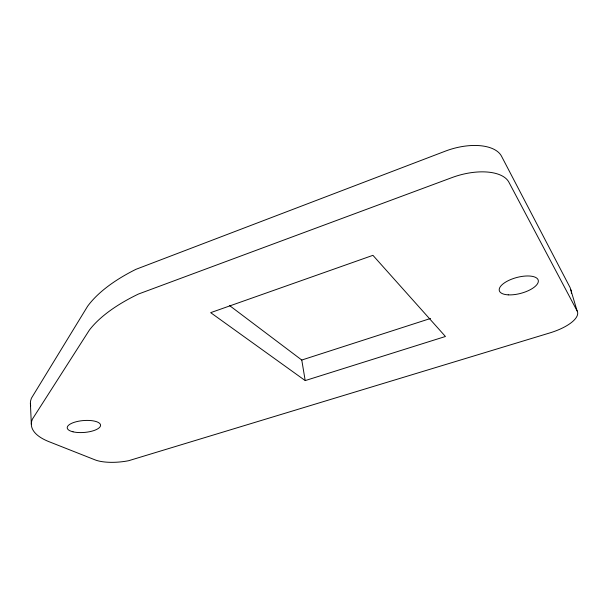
<?xml version="1.0" encoding="UTF-8"?>
<svg xmlns="http://www.w3.org/2000/svg" width="608" height="608" viewBox="0 0 608 608"><rect width="100%" height="100%" fill="white"/><g stroke="black" fill="none" stroke-linecap="round" stroke-linejoin="round"><path stroke-width="0.91" d="M229.459 305.49L301.766 360.035L430.555 318.463M305.201 380.585L445.436 336.49L372.932 255.33L210.672 312.656L305.201 380.585L301.766 360.035M577.114 310.924L508.866 182.157A46.261 22.671 -15.9 0 0 452.147 177.528L138.381 294.067A168.393 70.726 -8.2 0 0 89.346 330.129L32.368 419.193L31.608 421.511A86.252 31.251 -5.3 0 0 49.096 441.72L95.015 459.853A29.784 9.918 -5.6 0 0 128.668 460.704L549.936 332.888A35.728 13.262 -14.7 0 0 577.114 310.924L570.137 287.66L501.539 156.248A45.691 23.393 -16.4 0 0 445.398 151.126L135.979 269.306A166.668 73.31 -8.2 0 0 87.598 306.272L31.418 398.21L30.666 400.611A85.477 32.475 -5.1 0 0 30.719 406.038M30.4 403.355L31.335 424.156M570.79 289.666A35.378 13.764 -15 0 1 571.322 293.269M73.051 431.817A16.735 5.958 -4.7 0 0 100.29 426.428A16.735 5.958 -4.7 0 0 78.318 421.268A16.735 5.958 -4.7 0 0 73.051 431.817M508.242 294.857A20.155 8.178 -15 0 0 538.338 281.458A20.155 8.178 -15 0 0 509.762 279.954A20.155 8.178 -15 0 0 508.242 294.857"/></g></svg>
